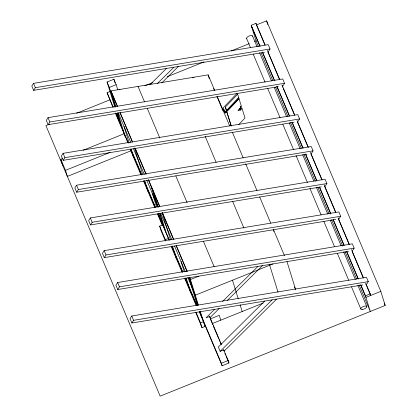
<?xml version="1.0" encoding="UTF-8"?>
<svg xmlns="http://www.w3.org/2000/svg" width="417" height="417" viewBox="0 0 417 417"><rect width="100%" height="100%" fill="white"/><g stroke="black" fill="none" stroke-linecap="round" stroke-linejoin="round"><path stroke-width="0.63" d="M268.355 51.645L270.065 48.971L268.24 44.65L33.527 83.353L31.817 86.027L33.647 90.348L264.508 52.281M33.647 90.348L35.356 87.674L270.065 48.971M282.846 85.959L284.556 83.285L282.731 78.964L48.018 117.667L46.308 120.341L48.137 124.667L278.358 86.7M48.137 124.667L49.847 121.993L284.556 83.285M297.905 121.628L299.614 118.954L297.79 114.633L63.082 153.336L61.372 156.01L63.196 160.331L294.058 122.264M63.196 160.331L64.906 157.657L299.614 118.954M311.369 153.513L313.078 150.839L311.254 146.513L76.546 185.221L74.836 187.895L76.66 192.216L306.881 154.254M76.66 192.216L78.37 189.542L313.078 150.839M325.187 186.232L326.897 183.558L325.072 179.237L90.364 217.94L88.654 220.614L90.479 224.94L321.34 186.868M90.479 224.94L92.188 222.266L326.897 183.558M338.995 218.93L340.705 216.256L338.88 211.93L104.172 250.638L102.457 253.312L104.286 257.633L335.789 219.457M104.286 257.633L105.996 254.959L340.705 216.256M352.459 250.815L354.169 248.141L352.344 243.815L117.636 282.523L115.921 285.192L117.75 289.518L348.612 251.446M117.75 289.518L119.46 286.844L354.169 248.141M366.595 284.29L368.305 281.616L366.48 277.295L131.772 315.997L130.062 318.671L131.887 322.998L362.748 284.926M131.887 322.998L133.596 320.324L368.305 281.616M221.938 109.186L222.777 108.311M223.027 108.045L224.497 106.507M224.831 106.158L236.752 93.658L237.638 94.19L238.753 97.802L226.832 110.302L238.691 97.766M222.824 109.718L223.658 108.842L224.779 112.454M225.712 106.689L237.638 94.19M238.972 98.667L227.051 111.172L239.035 98.709M238.05 110.286L239.884 108.618L239.66 108.483C241.234 106.966 239.358 110.458 238.112 110.474M238.832 124.501L245.014 118.016L239.087 98.881M149.964 84.766L166.508 68.372M157.303 83.624L173.847 67.231M161.765 82.92L178.34 66.491M214.76 309.2L206.029 317.853L209.563 316.43L209.949 317.681L219.16 308.554M222.574 301.46L257.951 266.395M227.447 300.339L262.444 265.655M264.748 301.017L218.341 347.007L220.171 351.328L223.7 349.905L224.091 351.161L276.58 299.135M220.171 351.328L272.087 299.875M114.852 107.185L107.065 82.019L113.909 79.261L116.192 84.667L117.714 89.577M258.342 46.334L256.064 40.934L251.216 25.281L255.981 23.362L265.097 44.958M264.821 44.723L256.465 24.926L266.583 20.85L380.82 291.379L385.183 305.468L160.154 396.15L45.917 125.621L49.534 124.162M115.426 107.065L109.348 87.424L116.192 84.667M112.934 107.232L107.091 92.73L110.51 91.349M118.954 89.848L120.086 89.389M76.681 113.221L109.864 99.851M144.855 85.751L152.695 82.592M167.175 76.754L203.976 61.924M231.127 50.983L249.225 43.691M254.651 41.502L256.465 40.772M192.435 77.843L194.041 77.197M62.686 165.34L60.809 159.268L62.613 158.543M83.077 150.292L124.61 133.555M131.214 150.688L67.366 176.422L65.485 170.345L110.062 152.382M165.367 240.937L161.15 230.95L159.659 226.129L162.588 224.951M165.737 240.849L165.367 239.639L168.88 238.222M198.945 276.127L190.449 279.552L189.693 277.758M272.895 263.935L195.297 295.205L187.791 277.43M205.513 326.266L202 327.684L200.509 322.862L203.439 321.684M210.465 318.849L219.253 315.309L220.749 320.131M212.185 323.613L263.184 303.06M359.157 285.072L370.301 311.463L365.459 295.809L370.218 293.891L365.657 283.091M380.82 291.379L365.944 297.373L360.622 284.775M228.172 360.497L228.949 363.004L222.105 365.761L221.328 363.259L228.172 360.497L223.616 349.701M115.879 106.663L111 90.89L208.125 74.872L214.661 90.353M384.166 303.065L385.183 305.468M267.375 50.353L279.791 79.746M282.069 85.146L294.736 115.139M297.013 120.534L308.413 147.529M310.441 152.325L322.091 179.92M324.118 184.721L335.768 212.31M338.046 217.71L349.446 244.701M351.474 249.502L363.379 277.696M267.86 51.922L279.515 79.511M282.048 85.511L282.809 87.309M283.315 88.508L294.459 114.904M297.498 122.103L307.882 146.695M310.926 153.894L321.564 179.086M324.603 186.284L335.748 212.675M338.281 218.675L349.17 244.466M352.214 251.665L363.358 278.061M365.891 284.06L370.703 295.455L370.218 293.891M251.216 25.281L260.083 46.277M262.616 52.271L274.522 80.465M277.055 86.465L289.466 115.858M292.254 122.452L303.143 148.249M305.677 154.248L316.821 180.639M319.61 187.238L330.754 213.629M333.287 219.629L344.181 245.42M346.715 251.42L358.365 279.015M360.898 285.009L365.459 295.809M251.701 26.844L259.807 46.042M262.34 52.042L274.501 80.83M276.779 86.23L289.445 116.223M291.978 122.223L302.867 148.014M305.4 154.014L316.8 181.004M319.333 187.004L330.733 213.994M333.011 219.394L343.905 245.186M346.689 251.785L358.088 278.78M261.131 52.933L272.781 80.523M275.569 87.122L287.98 116.515M290.513 122.515L301.402 148.306M303.936 154.306L315.335 181.296M317.869 187.296L329.013 213.686M331.546 219.686L342.691 246.082M344.974 251.477L356.624 279.072M252.493 35.919L257.049 46.714M259.582 52.714L271.488 80.908M274.277 87.507L286.432 116.296M289.221 122.895L300.115 148.692M302.643 154.686L313.793 181.082M316.576 187.681L327.72 214.072M330.254 220.072L341.148 245.863M343.681 251.863L355.331 279.453M357.864 285.452L366.731 306.448M246.624 38.515L250.424 47.512M253.208 54.111L265.113 82.305M267.646 88.305L280.062 117.693M282.846 124.292L293.485 149.484M296.018 155.484L307.418 182.479M309.951 188.474L321.095 214.87M323.879 221.469L334.517 246.661M337.306 253.26L348.706 280.25M351.489 286.849L360.861 309.044M217.168 96.291L229.678 125.918M232.431 132.434L243.189 157.913M245.691 163.839L256.95 190.506M259.708 197.022L270.716 223.095M273.469 229.611L284.477 255.684M213.587 88.493L214.343 90.28M216.949 96.452L221.912 108.206M222.397 109.353L223.152 111.146M294.496 286.974L295.497 289.346M205.148 136.302L216.157 162.369M232.676 201.479L243.935 228.146M138.022 86.434L144.558 101.91M147.316 108.441L159.826 138.069M175.844 175.99L187.103 202.657M203.366 241.172L214.124 266.651M209.428 316.112L221.333 344.301M210.46 319.214L212.738 324.614M213.243 325.813L218.565 338.411M219.071 339.61L219.832 341.408M220.338 342.607L221.099 344.411M224.899 353.407L225.654 355.206M226.165 356.405L228.949 363.004M111 90.89L117.516 106.319M120.023 112.256L132.554 141.931M135.306 148.452L146.065 173.931M148.567 179.857L159.826 206.519M162.578 213.04L173.842 239.702M176.344 245.629L187.103 271.107M107.065 82.019L109.348 87.424M187.051 271.436L186.368 269.815L186.748 271.04M111.594 92.814L117.359 106.465M120.117 112.991L132.398 142.077M134.915 148.035L146.023 174.337M148.29 179.717L159.654 206.618M162.177 212.597L173.535 239.499M176.063 245.477L186.915 271.18M118.199 112.637L130.74 142.327M133.492 148.843L144.251 174.322M146.753 180.248L158.012 206.915M160.764 213.431L171.773 239.504M174.525 246.025L185.289 271.503M107.091 92.73L113.169 107.127M115.702 113.122L128.368 143.114M130.902 149.114L141.54 174.306M144.324 180.905L155.473 207.301M158.257 213.895L169.151 239.692M171.934 246.291L182.828 272.082M185.362 278.082L197.012 305.671M199.545 311.671L221.328 363.259M115.467 113.231L127.878 142.619M130.662 149.218L141.556 175.015M144.089 181.009L155.233 207.405M158.022 214.004L169.166 240.395M171.7 246.395L182.589 272.186M185.122 278.186L196.522 305.176M199.305 311.775L222.105 365.761M130.406 149.896L140.93 174.822M143.432 180.743L154.691 207.411M157.444 213.926L162.197 225.185L158.59 213.525M171.205 246.52L181.968 271.999M184.721 278.514L195.98 305.181M159.659 226.129L165.367 239.639M196.042 312.291L200.509 322.862M202 327.684L195.735 312.364M33.527 83.353L35.356 87.674M48.018 117.667L49.847 121.993M63.082 153.336L64.906 157.657M76.546 185.221L78.37 189.542M90.364 217.94L92.188 222.266M104.172 250.638L105.996 254.959M117.636 282.523L119.46 286.844M131.772 315.997L133.596 320.324M60.809 159.268L65.485 170.345M266.583 20.85L267.719 24.525M255.981 23.362L256.465 24.926M286.979 261.61L295.559 289.32M273.286 229.684L273.86 231.529M225.378 107.039L226.499 110.651L225.029 112.189L226.436 110.614L225.316 107.002M231.227 125.929L226.77 111.693L231.164 125.892M223.595 108.806L224.716 112.418M269.465 264.498L278.05 292.234M208.125 74.872L209.271 78.584M232.493 280.214L238.196 298.629M240.093 304.77L242.183 311.525M189.855 277.628L198.336 305.025M200.238 311.165L204.987 326.511M189.407 277.67L197.955 305.286M199.858 311.426L200.994 315.106M188.838 277.79L197.387 305.406M181.035 261.428L184.262 271.863M186.164 278.003L190.725 292.739M162.109 212.602L170.569 239.931M172.471 246.072L176.464 258.962M158.257 207.338L153.503 191.992L151.225 186.592L157.49 206.842M160.154 213.473L165.851 231.883M159.581 213.593L163.573 226.478M152.507 193.879L156.5 206.769M113.909 79.261L115.05 82.947M134.519 148.061L142.614 174.223M144.704 180.973L147.936 191.413M123.985 126.33L129.114 142.901M131.011 149.041L133.675 157.636M117.771 112.762L125.183 136.708M117.328 113.2L121.696 127.315M116.755 113.32L119.413 121.91M246.89 38.771A3.211 1.303 -22.9 0 1 248.928 36.071A3.211 1.303 -22.9 0 1 252.556 36.263M226.718 111.521L225.248 113.054L226.775 111.558L226.488 110.776L226.718 111.521M241.068 109.098L239.754 110.474L241.271 109.218L240.187 106.246L241.068 109.098M362.17 309.477A3.211 1.303 -22.9 0 0 366.793 306.787A3.211 1.303 -22.9 0 0 362.43 306.969A3.211 1.303 -22.9 0 0 362.17 309.477"/></g></svg>
